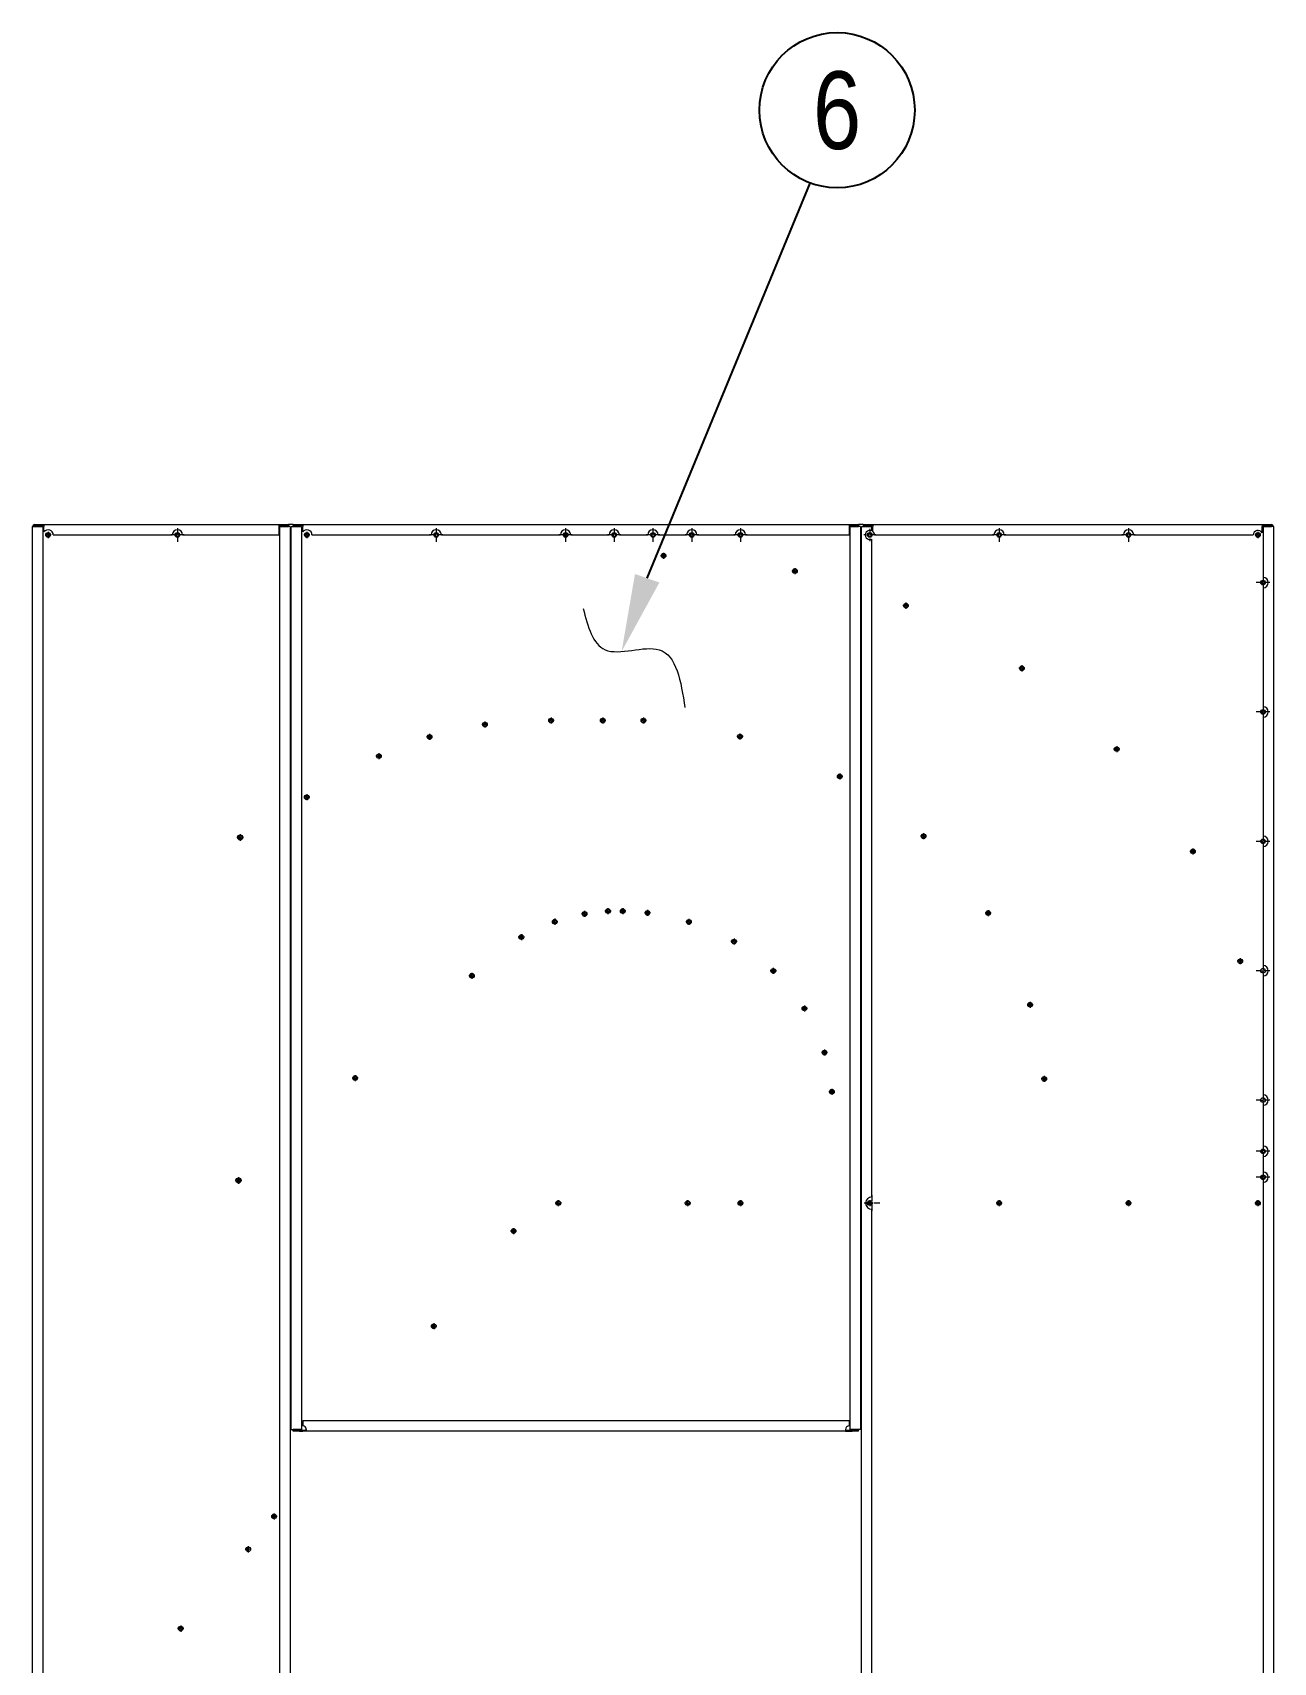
# Model space of a CAD drawing. Header units: millimetres. Extents: x -17070 to 52615, y -291348 to 41600.
# Drawn here: x 36310 to 38708, y 29789 to 32938 of the extents above; entities that cross this region are included whole.
import ezdxf
from ezdxf.enums import TextEntityAlignment as Align

# ---------------------------------------------------------------- set-up
doc = ezdxf.new("R2010")
doc.units = ezdxf.units.MM
doc.linetypes.add('DASHDOT', pattern=[18.5, 12, -3, 0.5, -3])
doc.layers.add('냉각탑_dim', color=1, linetype='Continuous')
doc.layers.add('냉각탑_text', color=3, linetype='Continuous')
doc.styles.get("Standard").update_dxf_attribs({"font": 'arial.ttf'})

# ---------------------------------------------------------------- blocks, each defined once
blk = doc.blocks.new('1')
at = {"color": 7, "lineweight": 20, "ltscale": 0.0875}
for p, q in [((36309.9, 31983.9), (36313.4, 31983.9)), ((36331.9, 31987.4), (36331.9, 31983.9)), ((36785.9, 31987.4), (36785.9, 31983.9)), ((36807.9, 31983.9), (36804.4, 31983.9)), ((36809.9, 31983.9), (36813.4, 31983.9)), ((36831.9, 31987.4), (36831.9, 31983.9)), ((37887.9, 31987.4), (37887.9, 31983.9)), ((37909.9, 31983.9), (37906.4, 31983.9)), ((37911.9, 31983.9), (37915.4, 31983.9)), ((37933.9, 31987.4), (37933.9, 31983.9)), ((38685.9, 31987.4), (38685.9, 31983.9)), ((38707.9, 31983.9), (38704.4, 31983.9)), ((36809.9, 30238.9), (36813.4, 30238.9)), ((37909.9, 30238.9), (37906.4, 30238.9))]:
    blk.add_line(p, q, dxfattribs=at)
at = {"color": 7, "lineweight": 20}
for p, q in [((36309.9, 28542.9), (36309.9, 31983.9)), ((36329.9, 31983.9), (36329.9, 28542.9)), ((36331.9, 31987.4), (36785.9, 31987.4)), ((36349.9, 31967.4), (36579.9, 31967.4)), ((36599.9, 31967.4), (36785.9, 31967.4)), ((36787.9, 28542.9), (36787.9, 31983.9)), ((36807.9, 31983.9), (36807.9, 28542.9)), ((36809.9, 30238.9), (36809.9, 31983.9)), ((36829.9, 31983.9), (36829.9, 30238.9)), ((36831.9, 31987.4), (37887.9, 31987.4)), ((36849.9, 31967.4), (37079.9, 31967.4)), ((37099.9, 31967.4), (37329.9, 31967.4)), ((37349.9, 31967.4), (37423.9, 31967.4)), ((37443.9, 31967.4), (37498.9, 31967.4)), ((37518.9, 31967.4), (37573.9, 31967.4)), ((37593.9, 31967.4), (37667.9, 31967.4)), ((37687.9, 31967.4), (37887.9, 31967.4)), ((37889.9, 30238.9), (37889.9, 31983.9)), ((37909.9, 31983.9), (37909.9, 30238.9)), ((37911.9, 28542.9), (37911.9, 31983.9)), ((37933.9, 31987.4), (38685.9, 31987.4)), ((37936.9, 31967.4), (38167.9, 31967.4)), ((38187.9, 31967.4), (38417.9, 31967.4)), ((38437.9, 31967.4), (38668.9, 31967.4)), ((38687.9, 31983.9), (38687.9, 31885.4)), ((38707.9, 31983.9), (38707.9, 28542.9)), ((37931.9, 30688.4), (37931.9, 31959.3)), ((38687.9, 31865.4), (38687.9, 31635.4)), ((38687.9, 31615.4), (38687.9, 31385.4)), ((38687.9, 31365.4), (38687.9, 31135.4)), ((38687.9, 31115.4), (38687.9, 30885.4)), ((38687.9, 30865.4), (38687.9, 30786.4)), ((38687.9, 30766.4), (38687.9, 30736.4)), ((38687.9, 30716.4), (38687.9, 28542.9)), ((37931.9, 28542.9), (37931.9, 30664.4)), ((37889.9, 30255.4), (36831.9, 30255.4)), ((37894.1, 30235.4), (36838.1, 30235.4))]:
    blk.add_line(p, q, dxfattribs=at)
at = {"color": 7, "lineweight": 20, "ltscale": 0.4625}
for p, q in [((36313.4, 31987.4), (36331.9, 31987.4)), ((36331.9, 31985.4), (36313.4, 31985.4)), ((36785.9, 31987.4), (36804.4, 31987.4)), ((36804.4, 31985.4), (36785.9, 31985.4)), ((36813.4, 31987.4), (36831.9, 31987.4)), ((36831.9, 31985.4), (36813.4, 31985.4)), ((37887.9, 31987.4), (37906.4, 31987.4)), ((37906.4, 31985.4), (37887.9, 31985.4)), ((37915.4, 31987.4), (37933.9, 31987.4)), ((37933.9, 31985.4), (37915.4, 31985.4)), ((38685.9, 31987.4), (38704.4, 31987.4)), ((38704.4, 31985.4), (38685.9, 31985.4))]:
    blk.add_line(p, q, dxfattribs=at)
at = {"color": 7, "lineweight": 20, "ltscale": 0.05}
for p, q in [((36313.4, 31987.4), (36313.4, 31985.4)), ((36804.4, 31987.4), (36804.4, 31985.4)), ((36813.4, 31987.4), (36813.4, 31985.4)), ((37906.4, 31987.4), (37906.4, 31985.4)), ((37915.4, 31987.4), (37915.4, 31985.4)), ((38704.4, 31987.4), (38704.4, 31985.4)), ((36809.9, 31947.4), (36807.9, 31947.4)), ((36809.9, 31947.4), (36807.9, 31947.4)), ((37911.9, 31947.4), (37909.9, 31947.4)), ((37911.9, 31947.4), (37909.9, 31947.4)), ((37909.9, 30729.4), (37911.9, 30729.4)), ((37911.9, 30701.4), (37909.9, 30701.4)), ((37911.9, 30699.4), (37909.9, 30699.4)), ((37911.9, 30697.4), (37909.9, 30697.4)), ((37911.9, 30655.4), (37909.9, 30655.4)), ((37909.9, 30577.8), (37911.9, 30577.8)), ((37909.9, 30575.8), (37911.9, 30575.8)), ((37911.9, 30573.8), (37909.9, 30573.8)), ((37911.9, 30572.2), (37909.9, 30572.2)), ((36813.4, 30235.4), (36813.4, 30237.4)), ((36825.7, 30235.4), (36825.7, 30237.4)), ((36838.1, 30235.4), (36838.1, 30237.4)), ((37881.7, 30235.4), (37881.7, 30237.4)), ((37894.1, 30235.4), (37894.1, 30237.4)), ((37906.4, 30235.4), (37906.4, 30237.4))]:
    blk.add_line(p, q, dxfattribs=at)
at = {"color": 7, "lineweight": 20, "ltscale": 0.0375}
for p, q in [((36313.4, 31985.4), (36313.4, 31983.9)), ((36804.4, 31985.4), (36804.4, 31983.9)), ((36813.4, 31983.9), (36813.4, 31985.4)), ((37906.4, 31983.9), (37906.4, 31985.4)), ((37915.4, 31985.4), (37915.4, 31983.9)), ((38704.4, 31985.4), (38704.4, 31983.9)), ((36813.4, 30238.9), (36813.4, 30237.4)), ((37906.4, 30238.9), (37906.4, 30237.4))]:
    blk.add_line(p, q, dxfattribs=at)
at = {"color": 7, "lineweight": 20, "ltscale": 0.4125}
for p, q in [((36313.4, 31983.9), (36329.9, 31983.9)), ((36785.9, 31983.9), (36785.9, 31967.4)), ((36787.9, 31983.9), (36804.4, 31983.9)), ((36813.4, 31983.9), (36829.9, 31983.9)), ((37887.9, 31983.9), (37887.9, 31967.4)), ((37889.9, 31983.9), (37906.4, 31983.9)), ((37915.4, 31983.9), (37931.9, 31983.9)), ((38687.9, 31983.9), (38704.4, 31983.9)), ((36829.9, 30238.9), (36813.4, 30238.9)), ((37906.4, 30238.9), (37889.9, 30238.9))]:
    blk.add_line(p, q, dxfattribs=at)
at = {"color": 7, "lineweight": 20, "ltscale": 0.2625}
for p, q in [((36331.9, 31973.4), (36331.9, 31983.9)), ((36831.9, 31973.4), (36831.9, 31983.9))]:
    blk.add_line(p, q, dxfattribs=at)
at = {"color": 7, "linetype": 'DASHDOT', "lineweight": 20, "ltscale": 0.2925}
for p, q in [((36345.8, 31967.4), (36334.1, 31967.4)), ((36845.8, 31967.4), (36834.1, 31967.4)), ((37190, 31601), (37178.3, 31601)), ((37317.8, 31608.7), (37306.1, 31608.7)), ((37083.1, 31577.2), (37071.4, 31577.2)), ((36985.1, 31540), (36973.4, 31540)), ((36845.6, 31460.5), (36833.9, 31460.5)), ((37324.8, 31220.1), (37313.1, 31220.1)), ((37382.4, 31235.1), (37370.7, 31235.1)), ((37164.7, 31115.7), (37153, 31115.7)), ((36939.2, 30917.9), (36927.5, 30917.9)), ((37331.8, 30676.4), (37320.1, 30676.4)), ((37245.3, 30622.4), (37233.6, 30622.4)), ((37091, 30438.5), (37079.3, 30438.5)), ((36782.5, 30070.8), (36770.8, 30070.8)), ((36732.6, 30007.4), (36720.9, 30007.4)), ((36602, 29854.1), (36590.3, 29854.1))]:
    blk.add_line(p, q, dxfattribs=at)
at = {"color": 7, "linetype": 'DASHDOT', "lineweight": 20, "ltscale": 0.292505}
for p, q in [((36339.9, 31973.2), (36339.9, 31961.5)), ((36839.9, 31973.2), (36839.9, 31961.5)), ((38677.9, 31973.2), (38677.9, 31961.5)), ((37529.3, 31933.2), (37529.3, 31921.5)), ((37869.8, 31506.7), (37869.8, 31495)), ((38031.8, 31391), (38031.8, 31379.3)), ((38552.4, 31361.7), (38552.4, 31350)), ((37578.3, 31225.5), (37578.3, 31213.8)), ((37854.6, 30897.2), (37854.6, 30885.5)), ((38265, 30922.2), (38265, 30910.5)), ((37325.9, 30682.2), (37325.9, 30670.5)), ((37575.9, 30682.2), (37575.9, 30670.5)), ((37677.9, 30682.2), (37677.9, 30670.5)), ((37927.9, 30682.2), (37927.9, 30670.5)), ((38177.9, 30682.2), (38177.9, 30670.5)), ((38427.9, 30682.2), (38427.9, 30670.5)), ((38677.9, 30682.2), (38677.9, 30670.5)), ((37239.4, 30628.2), (37239.4, 30616.5))]:
    blk.add_line(p, q, dxfattribs=at)
at = {"color": 7, "linetype": 'DASHDOT', "lineweight": 20}
for p, q in [((36602.9, 31967.4), (36576.9, 31967.4)), ((36589.9, 31980.4), (36589.9, 31954.4)), ((37102.9, 31967.4), (37076.9, 31967.4)), ((37089.9, 31980.4), (37089.9, 31954.4)), ((37352.9, 31967.4), (37326.9, 31967.4)), ((37339.9, 31980.4), (37339.9, 31954.4)), ((37446.9, 31967.4), (37420.9, 31967.4)), ((37433.9, 31980.4), (37433.9, 31954.4)), ((37521.9, 31967.4), (37495.9, 31967.4)), ((37508.9, 31980.4), (37508.9, 31954.4)), ((37596.9, 31967.4), (37570.9, 31967.4)), ((37583.9, 31980.4), (37583.9, 31954.4)), ((37690.9, 31967.4), (37664.9, 31967.4)), ((37677.9, 31980.4), (37677.9, 31954.4)), ((37939.6, 31967.4), (37916.2, 31967.4)), ((37927.9, 31979.1), (37927.9, 31955.7)), ((38190.9, 31967.4), (38164.9, 31967.4)), ((38177.9, 31980.4), (38177.9, 31954.4)), ((38440.9, 31967.4), (38414.9, 31967.4)), ((38427.9, 31980.4), (38427.9, 31954.4)), ((38700.9, 31875.4), (38674.9, 31875.4)), ((38687.9, 31888.4), (38687.9, 31862.4)), ((38700.9, 31625.4), (38674.9, 31625.4)), ((38687.9, 31638.4), (38687.9, 31612.4)), ((38700.9, 31375.4), (38674.9, 31375.4)), ((38687.9, 31388.4), (38687.9, 31362.4)), ((38700.9, 31125.4), (38674.9, 31125.4)), ((38687.9, 31138.4), (38687.9, 31112.4)), ((38700.9, 30875.4), (38674.9, 30875.4)), ((38687.9, 30888.4), (38687.9, 30862.4)), ((38700.9, 30776.4), (38674.9, 30776.4)), ((38687.9, 30789.4), (38687.9, 30763.4)), ((38687.9, 30739.4), (38687.9, 30713.4)), ((38700.9, 30726.4), (38674.9, 30726.4)), ((37947.5, 30676.4), (37916.3, 30676.4)), ((37931.9, 30692), (37931.9, 30660.8))]:
    blk.add_line(p, q, dxfattribs=at)
at = {"color": 7, "lineweight": 20, "ltscale": 0.224999}
for p, q in [((36813.4, 31987.4), (36804.4, 31987.4)), ((37915.4, 31987.4), (37906.4, 31987.4))]:
    blk.add_line(p, q, dxfattribs=at)
at = {"color": 7, "lineweight": 20, "ltscale": 0.13954}
blk.add_line((37342.7, 31966.3), (37337.1, 31966.3), dxfattribs=at)
at = {"color": 7, "lineweight": 20, "ltscale": 0.074833}
blk.add_line((37506.3, 31965.9), (37506.3, 31968.9), dxfattribs=at)
at = {"color": 7, "lineweight": 20, "ltscale": 0.210944}
blk.add_line((37931.9, 31975.4), (37931.9, 31983.9), dxfattribs=at)
at = {"color": 7, "lineweight": 20, "ltscale": 0.244795}
blk.add_line((37933.9, 31974.1), (37933.9, 31983.9), dxfattribs=at)
at = {"color": 7, "linetype": 'DASHDOT', "lineweight": 20, "ltscale": 0.292499}
for p, q in [((38683.8, 31967.4), (38672.1, 31967.4)), ((37783.1, 31903.4), (37783.1, 31891.7)), ((37788.9, 31897.6), (37777.2, 31897.6)), ((38003.6, 31830.8), (37991.9, 31830.8)), ((37997.7, 31836.6), (37997.7, 31824.9)), ((38221.8, 31715.6), (38221.8, 31703.9)), ((38227.7, 31709.7), (38216, 31709.7)), ((37184.1, 31606.8), (37184.1, 31595.1)), ((37311.9, 31614.5), (37311.9, 31602.8)), ((37417.8, 31608.7), (37406.1, 31608.7)), ((37411.9, 31614.5), (37411.9, 31602.8)), ((37496.3, 31608.7), (37484.6, 31608.7)), ((37490.4, 31614.5), (37490.4, 31602.8)), ((37077.2, 31583), (37077.2, 31571.3)), ((37682.9, 31577.9), (37671.2, 31577.9)), ((37677, 31583.7), (37677, 31572)), ((38405.1, 31559.3), (38405.1, 31547.6)), ((36979.3, 31545.9), (36979.3, 31534.2)), ((38410.9, 31553.5), (38399.2, 31553.5)), ((37875.6, 31500.8), (37863.9, 31500.8)), ((36839.7, 31466.4), (36839.7, 31454.7)), ((38558.3, 31355.9), (38546.6, 31355.9)), ((37421.9, 31246.5), (37421.9, 31234.8)), ((37450.4, 31246.5), (37450.4, 31234.8)), ((37498.3, 31243), (37498.3, 31231.3)), ((38156.7, 31242.5), (38156.7, 31230.8)), ((37318.9, 31226), (37318.9, 31214.3)), ((37376.6, 31241), (37376.6, 31229.3)), ((37427.8, 31240.7), (37416.1, 31240.7)), ((37456.3, 31240.7), (37444.6, 31240.7)), ((38162.5, 31236.7), (38150.8, 31236.7)), ((37260.3, 31190.4), (37248.6, 31190.4)), ((37254.5, 31196.3), (37254.5, 31184.6)), ((37665.5, 31187.5), (37665.5, 31175.8)), ((38643.9, 31149.6), (38643.9, 31137.9)), ((37158.9, 31121.5), (37158.9, 31109.8)), ((37741.4, 31130.9), (37741.4, 31119.2)), ((38649.7, 31143.7), (38638, 31143.7)), ((37801.4, 31058.3), (37801.4, 31046.6)), ((38243.5, 31059.6), (38231.8, 31059.6)), ((38237.7, 31065.5), (38237.7, 31053.8)), ((37846.3, 30967.2), (37834.6, 30967.2)), ((37840.4, 30973.1), (37840.4, 30961.4)), ((36933.3, 30923.7), (36933.3, 30912)), ((38270.9, 30916.4), (38259.2, 30916.4)), ((37860.5, 30891.4), (37848.8, 30891.4)), ((37581.8, 30676.4), (37570.1, 30676.4)), ((37683.8, 30676.4), (37672.1, 30676.4)), ((37933.8, 30676.4), (37922.1, 30676.4)), ((38183.8, 30676.4), (38172.1, 30676.4)), ((38433.8, 30676.4), (38422.1, 30676.4)), ((38683.8, 30676.4), (38672.1, 30676.4)), ((37085.1, 30444.3), (37085.1, 30432.6)), ((36776.6, 30076.6), (36776.6, 30064.9)), ((36726.7, 30013.2), (36726.7, 30001.5))]:
    blk.add_line(p, q, dxfattribs=at)
at = {"color": 7, "lineweight": 20, "ltscale": 0.309422}
blk.add_line((38685.9, 31971.5), (38685.9, 31983.9), dxfattribs=at)
at = {"color": 7, "lineweight": 20, "ltscale": 0.065314}
blk.add_line((37341.2, 31964.7), (37338.6, 31964.7), dxfattribs=at)
at = {"color": 7, "linetype": 'DASHDOT', "lineweight": 20, "ltscale": 0.292502}
for p, q in [((37535.2, 31927.4), (37523.5, 31927.4)), ((38037.6, 31385.2), (38025.9, 31385.2)), ((37504.1, 31237.2), (37492.4, 31237.2)), ((37584.1, 31219.6), (37572.4, 31219.6)), ((37671.3, 31181.7), (37659.6, 31181.7)), ((37747.3, 31125.1), (37735.6, 31125.1)), ((37807.3, 31052.4), (37795.6, 31052.4)), ((36596.1, 29859.9), (36596.1, 29848.2))]:
    blk.add_line(p, q, dxfattribs=at)
at = {"color": 7, "lineweight": 20, "ltscale": 0.05367}
for p, q in [((37909.9, 31886.5), (37911.9, 31885.7)), ((37911.9, 31842.8), (37909.9, 31843.5))]:
    blk.add_line(p, q, dxfattribs=at)
at = {"color": 7, "lineweight": 20, "ltscale": 0.057149}
for p, q in [((37909.9, 31501.5), (37911.9, 31500.4)), ((37911.9, 31454.7), (37909.9, 31455.8))]:
    blk.add_line(p, q, dxfattribs=at)
at = {"color": 7, "lineweight": 20, "ltscale": 0.058406}
for p, q in [((36807.9, 31464.7), (36809.9, 31465.9)), ((36809.9, 31419.2), (36807.9, 31418)), ((36809.9, 31419.2), (36807.9, 31418))]:
    blk.add_line(p, q, dxfattribs=at)
at = {"color": 7, "linetype": 'DASHDOT', "lineweight": 20, "ltscale": 0.325}
for p, q in [((36717.8, 31383), (36704.8, 31383)), ((36711.3, 31389.5), (36711.3, 31376.5)), ((36714.3, 30720.1), (36701.3, 30720.1)), ((36707.8, 30726.6), (36707.8, 30713.6))]:
    blk.add_line(p, q, dxfattribs=at)
at = {"color": 7, "lineweight": 20, "ltscale": 0.066501}
for p, q in [((36809.9, 30836.3), (36807.9, 30834.5)), ((36809.9, 30783.1), (36807.9, 30781.3)), ((36809.9, 30783.1), (36807.9, 30781.3))]:
    blk.add_line(p, q, dxfattribs=at)
at = {"color": 7, "linetype": 'DASHDOT', "lineweight": 20, "ltscale": 0.195}
for p, q in [((37243.3, 30622.3), (37235.5, 30622.3)), ((37089.1, 30438.5), (37081.3, 30438.5)), ((36780.5, 30070.8), (36772.7, 30070.8)), ((36728.6, 30007.3), (36720.8, 30007.3)), ((36600, 29854.1), (36592.2, 29854.1))]:
    blk.add_line(p, q, dxfattribs=at)
at = {"color": 7, "linetype": 'DASHDOT', "lineweight": 20, "ltscale": 0.195001}
for p, q in [((37239.4, 30626.2), (37239.4, 30618.4)), ((37085.2, 30442.4), (37085.2, 30434.6)), ((36776.6, 30074.7), (36776.6, 30066.9))]:
    blk.add_line(p, q, dxfattribs=at)
at = {"color": 7, "lineweight": 20, "ltscale": 0.307899}
for p, q in [((36813.4, 30237.4), (36825.7, 30237.4)), ((36825.7, 30235.4), (36813.4, 30235.4)), ((37894.1, 30237.4), (37906.4, 30237.4)), ((37906.4, 30235.4), (37894.1, 30235.4))]:
    blk.add_line(p, q, dxfattribs=at)
at = {"color": 7, "lineweight": 20, "ltscale": 0.154601}
for p, q in [((36825.7, 30237.4), (36838.1, 30237.4)), ((36825.7, 30235.4), (36831.9, 30235.4)), ((36838.1, 30235.4), (36831.9, 30235.4)), ((37881.7, 30237.4), (37887.9, 30237.4)), ((37881.7, 30235.4), (37887.9, 30235.4)), ((37887.9, 30237.4), (37894.1, 30237.4)), ((37887.9, 30235.4), (37894.1, 30235.4))]:
    blk.add_line(p, q, dxfattribs=at)
at = {"color": 7, "lineweight": 20, "ltscale": 0.2375}
for p, q in [((36831.9, 30255.4), (36831.9, 30245.9)), ((37887.9, 30255.4), (37887.9, 30245.9))]:
    blk.add_line(p, q, dxfattribs=at)
at = {"color": 7, "linetype": 'DASHDOT', "lineweight": 20, "ltscale": 0.194998}
for p, q in [((36724.7, 30011.2), (36724.7, 30003.4)), ((36596.1, 29858), (36596.1, 29850.2))]:
    blk.add_line(p, q, dxfattribs=at)
at = {"color": 7, "lineweight": 20}
for centre, radius in [((36339.9, 31967.4), 4.5), ((36339.9, 31967.4), 3), ((36589.9, 31967.4), 4.5), ((36589.9, 31967.4), 3), ((36839.9, 31967.4), 4.5), ((36839.9, 31967.4), 3), ((37089.9, 31967.4), 4.5), ((37089.9, 31967.4), 3), ((37339.9, 31967.4), 4.5), ((37339.9, 31967.4), 3), ((37433.9, 31967.4), 4.5), ((37433.9, 31967.4), 3), ((37508.9, 31967.4), 4.5), ((37508.9, 31967.4), 3), ((37583.9, 31967.4), 4.5), ((37583.9, 31967.4), 3.3), ((37677.9, 31967.4), 4.5), ((37677.9, 31967.4), 3), ((37927.9, 31967.4), 4.5), ((37927.9, 31967.4), 3), ((38177.9, 31967.4), 4.5), ((38177.9, 31967.4), 3), ((38427.9, 31967.4), 4.5), ((38427.9, 31967.4), 3), ((38677.9, 31967.4), 4.5), ((38677.9, 31967.4), 3), ((37529.3, 31927.4), 4.5), ((37529.3, 31927.4), 3), ((37783.1, 31897.6), 4.5), ((37783.1, 31897.6), 3), ((38687.9, 31875.4), 4.5), ((38687.9, 31875.4), 3), ((37997.7, 31830.8), 4.5), ((37997.7, 31830.8), 3), ((38221.8, 31709.7), 4.5), ((38221.8, 31709.7), 3), ((38687.9, 31625.4), 4.5), ((38687.9, 31625.4), 3), ((37184.1, 31601), 4.5), ((37184.1, 31601), 3), ((37311.9, 31608.7), 4.5), ((37311.9, 31608.7), 3), ((37411.9, 31608.7), 4.5), ((37411.9, 31608.7), 3), ((37490.4, 31608.7), 4.5), ((37490.4, 31608.7), 3), ((37077.2, 31577.2), 4.5), ((37077.2, 31577.2), 3), ((37677, 31577.9), 4.5), ((37677, 31577.9), 3), ((38405.1, 31553.5), 4.5), ((38405.1, 31553.5), 3), ((36979.3, 31540), 4.5), ((36979.3, 31540), 3), ((37869.8, 31500.8), 4.5), ((37869.8, 31500.8), 3), ((36839.7, 31460.5), 4.5), ((36839.7, 31460.5), 3), ((36711.3, 31383), 5), ((36711.3, 31383), 3), ((38031.8, 31385.2), 4.5), ((38031.8, 31385.2), 3), ((38687.9, 31375.4), 4.5), ((38687.9, 31375.4), 3), ((38552.4, 31355.9), 4.5), ((38552.4, 31355.9), 3), ((37421.9, 31240.7), 4.5), ((37421.9, 31240.7), 3), ((37450.4, 31240.7), 4.5), ((37450.4, 31240.7), 3), ((37498.3, 31237.2), 4.5), ((37318.9, 31220.1), 4.5), ((37318.9, 31220.1), 3), ((37376.6, 31235.1), 4.5), ((37376.6, 31235.1), 3), ((37498.3, 31237.2), 3), ((37578.3, 31219.6), 4.5), ((37578.3, 31219.6), 3), ((38156.7, 31236.7), 4.5), ((38156.7, 31236.7), 3), ((37254.5, 31190.4), 4.5), ((37254.5, 31190.4), 3), ((37665.5, 31181.7), 4.5), ((37665.5, 31181.7), 3), ((38643.9, 31143.7), 4.5), ((37158.9, 31115.7), 4.5), ((37158.9, 31115.7), 3), ((37741.4, 31125.1), 4.5), ((37741.4, 31125.1), 3), ((38643.9, 31143.7), 3), ((38687.9, 31125.4), 4.5), ((37801.4, 31052.4), 4.5), ((37801.4, 31052.4), 3), ((38237.7, 31059.6), 4.5), ((38237.7, 31059.6), 3), ((37840.4, 30967.2), 4.5), ((37840.4, 30967.2), 3), ((36933.3, 30917.9), 4.5), ((36933.3, 30917.9), 3), ((37854.6, 30891.4), 4.5), ((38265, 30916.4), 4.5), ((38265, 30916.4), 3), ((37854.6, 30891.4), 3), ((38687.9, 30875.4), 4.5), ((38687.9, 30776.4), 4.5), ((38687.9, 30776.4), 3), ((36707.8, 30720.1), 5), ((36707.8, 30720.1), 3), ((38687.9, 30726.4), 4.5), ((38687.9, 30726.4), 3), ((37325.9, 30676.4), 4.5), ((37325.9, 30676.4), 3), ((37575.9, 30676.4), 4.5), ((37575.9, 30676.4), 3), ((37677.9, 30676.4), 4.5), ((37677.9, 30676.4), 3), ((37927.9, 30676.4), 4.5), ((37927.9, 30676.4), 3), ((38177.9, 30676.4), 4.5), ((38177.9, 30676.4), 3), ((38427.9, 30676.4), 4.5), ((38427.9, 30676.4), 3), ((38677.9, 30676.4), 4.5), ((38677.9, 30676.4), 3), ((37239.4, 30622.4), 4.5), ((37239.4, 30622.3), 3), ((37085.1, 30438.5), 4.5), ((37085.2, 30438.5), 3), ((36776.6, 30070.8), 4.5), ((36776.6, 30070.8), 3), ((36726.7, 30007.4), 4.5), ((36596.1, 29854.1), 4.5), ((36596.1, 29854.1), 3)]:
    blk.add_circle(centre, radius, dxfattribs=at)
for centre, radius, start, end in [((36313.4, 31983.9), 3.5, 90, 180), ((36313.4, 31983.9), 1.5, 90, 180), ((36339.9, 31967.4), 10, 0, 143.1301), ((36589.9, 31967.4), 10, 0, 180), ((36839.9, 31967.4), 10, 0, 143.1301), ((37089.9, 31967.4), 10, 0, 180), ((37339.9, 31967.4), 10, 0, 180), ((37433.9, 31967.4), 10, 0, 180), ((37508.9, 31967.4), 10, 0, 180), ((37583.9, 31967.4), 10, 0, 180), ((37677.9, 31967.4), 10, 0, 180), ((37927.9, 31967.4), 9, 63.6122, 296.3878), ((37927.9, 31967.4), 9, 0, 48.1897), ((38177.9, 31967.4), 10, 0, 180), ((38427.9, 31967.4), 10, 0, 180), ((38677.9, 31967.4), 9, 27.266, 180), ((38704.4, 31983.9), 3.5, 0, 90), ((38704.4, 31983.9), 1.5, 0, 90), ((38704.4, 31950.9), 3.5, 359.7619, 0), ((38704.4, 31941.9), 3.5, 0, 0.2381), ((38687.9, 31875.4), 10, 270, 90), ((38687.9, 31625.4), 10, 270, 90), ((38687.9, 31375.4), 10, 270, 90), ((38687.9, 31125.4), 10, 270, 90), ((38687.9, 30875.4), 10, 270, 90), ((38704.4, 30808.9), 3.5, 359.762, 0), ((38687.9, 30776.4), 10, 270, 90), ((38704.4, 30799.9), 3.5, 0, 0.238), ((38687.9, 30726.4), 10, 270, 90), ((37931.9, 30676.4), 12, 90, 270), ((38704.4, 30702.9), 3.5, 359.762, 0), ((38704.4, 30693.9), 3.5, 0, 0.2381), ((38704.4, 30658.9), 3.5, 359.7619, 0), ((36831.9, 30238.9), 7, 0, 90), ((37887.9, 30238.9), 7, 90, 180), ((36724.7, 30007.3), 3, 235.822, 127.0122)]:
    blk.add_arc(centre, radius, start, end, dxfattribs=at)
for points, knots in [([(36838.9, 30238.9), (36838.9, 30238.3), (36838.9, 30237.8), (36838.9, 30237.3), (36838.8, 30236.4), (36838.6, 30235.8), (36838.5, 30235.6), (36838.3, 30235.4), (36838.2, 30235.4), (36838.2, 30235.4), (36838.1, 30235.4), (36838.1, 30235.4)], [0, 0, 0, 0, 0, 0, 5.016208, 5.016208, 5.016208, 8.965092, 8.965092, 8.965092, 9.470029, 9.470029, 9.470029, 9.470029, 9.470029, 9.470029]), ([(36838.9, 30238.9), (36838.9, 30238.5), (36838.9, 30238), (36838.7, 30237.7), (36838.5, 30237.4), (36838.2, 30237.4), (36838.2, 30237.4), (36838.1, 30237.4), (36838.1, 30237.4)], [0, 0, 0, 0, 0, 0, 7.946312, 7.946312, 7.946312, 8.807471, 8.807471, 8.807471, 8.807471, 8.807471, 8.807471]), ([(37880.9, 30238.9), (37880.9, 30238.3), (37880.9, 30237.8), (37881, 30237.3), (37881.1, 30236.4), (37881.3, 30235.8), (37881.4, 30235.6), (37881.5, 30235.4), (37881.7, 30235.4), (37881.7, 30235.4), (37881.7, 30235.4), (37881.7, 30235.4)], [0, 0, 0, 0, 0, 0, 5.016208, 5.016208, 5.016208, 8.965092, 8.965092, 8.965092, 9.470029, 9.470029, 9.470029, 9.470029, 9.470029, 9.470029]), ([(37880.9, 30238.9), (37880.9, 30238.5), (37881, 30238), (37881.1, 30237.7), (37881.3, 30237.4), (37881.7, 30237.4), (37881.7, 30237.4), (37881.7, 30237.4), (37881.7, 30237.4)], [0, 0, 0, 0, 0, 0, 7.946312, 7.946312, 7.946312, 8.807471, 8.807471, 8.807471, 8.807471, 8.807471, 8.807471])]:
    blk.add_open_spline(points, degree=5, knots=knots, dxfattribs=at)
at = {"layer": '냉각탑_dim', "lineweight": 20}
blk.add_spline([(37374, 31825.2), (37416.3, 31745.6), (37520.9, 31745.6), (37570.7, 31633.7)], degree=3, dxfattribs=at)
blk.add_solid([(37521.3, 31875.6), (37448.3, 31742.2), (37474.1, 31892)], dxfattribs=at)

msp = doc.modelspace()

# ---------------------------------------------------------------- linework, layer by layer
at = {"layer": '냉각탑_dim', "linetype": 'ByBlock', "lineweight": -3}
msp.add_lwpolyline([(37497.7, 31883.8), (37812.6, 32647.5)], dxfattribs=at)
msp.add_circle((37864.7, 32788.2), 150, dxfattribs=at)

# ---------------------------------------------------------------- block references
msp.add_blockref('1', (0, 0))

# ---------------------------------------------------------------- texts
at = {"layer": '냉각탑_text', "width": 0.8}
msp.add_text('6', height=150, dxfattribs=at).set_placement((37864.7, 32788.2), align=Align.MIDDLE_CENTER)

doc.saveas('drawing.dxf')
